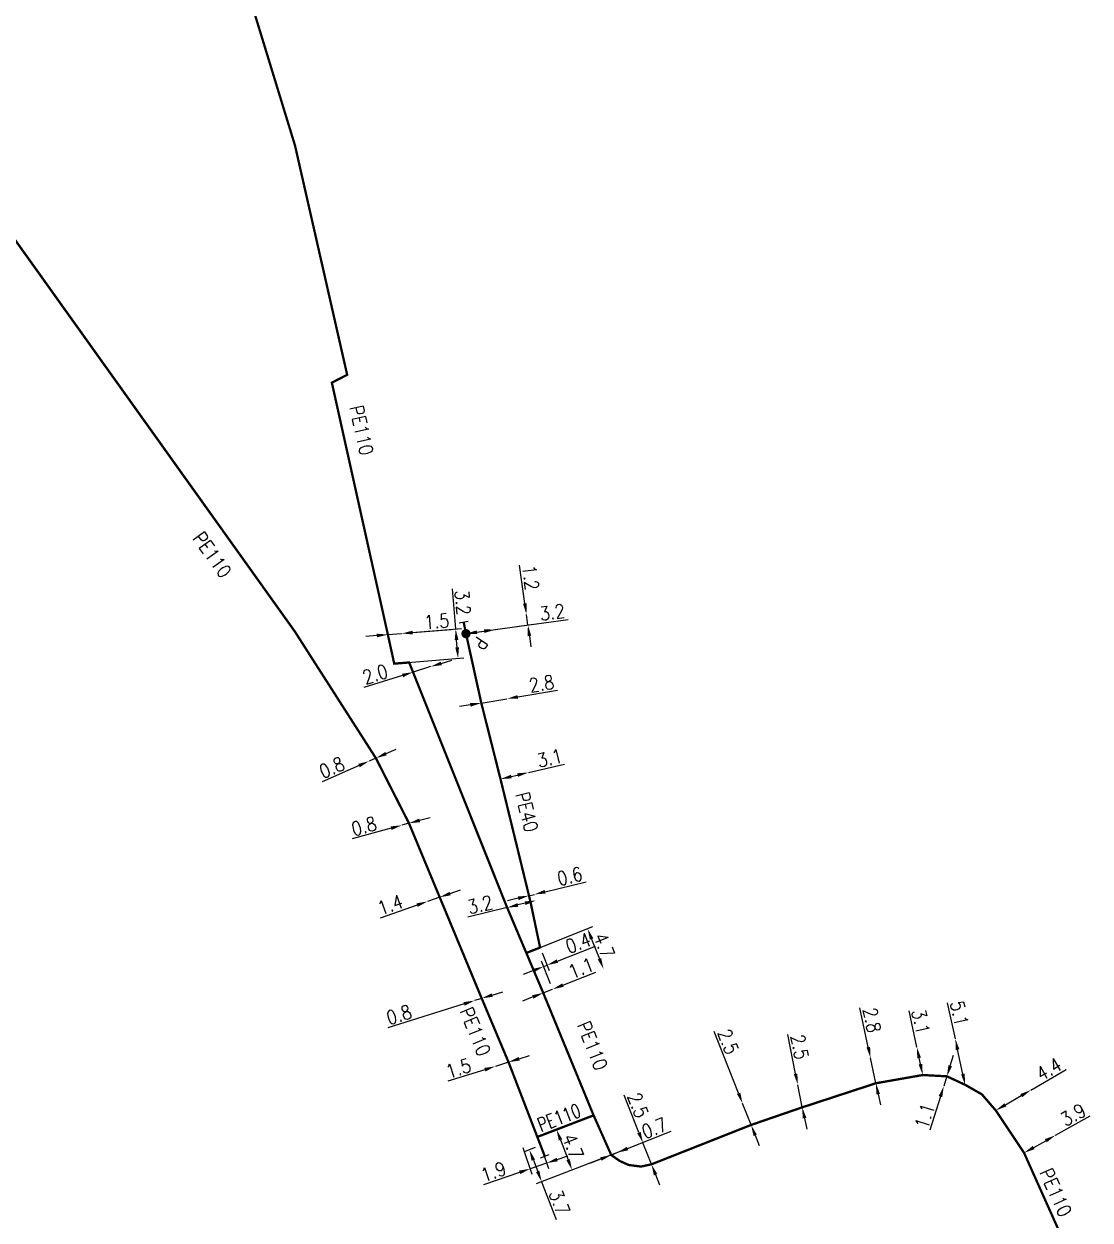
# Model space of a CAD drawing. Header units: millimetres. Extents: x 146997 to 147991, y 130998 to 131775.
# Drawn here: x 147746.6 to 147862.2, y 131253.1 to 131382.7 of the extents above; entities that cross this region are included whole.
import ezdxf
from ezdxf.enums import TextEntityAlignment as Align

# ---------------------------------------------------------------- set-up
doc = ezdxf.new("R2010")
doc.units = ezdxf.units.MM
doc.header["$PDMODE"] = 34
doc.linetypes.add('L_100_PE', pattern=[14, 10, -1.5, 1, -1.5])
doc.layers.get('0').update_dxf_attribs({"linetype": 'CONTINUOUS'})
doc.layers.get('Defpoints').update_dxf_attribs({"linetype": 'CONTINUOUS'})
for name, color, linetype in [('L_140', 3, 'CONTINUOUS'), ('L_300', 7, 'CONTINUOUS'), ('L_340', 7, 'CONTINUOUS')]:
    doc.layers.add(name, color=color, linetype=linetype)
doc.styles.add('G_ROMANS', font='ROMANS.SHX', dxfattribs={"width": 0.75})
doc.styles.get("Standard").update_dxf_attribs({"font": 'romans.shx', "width": 0.85})
doc.dimstyles.get("Standard").update_dxf_attribs({"dimtxt": 1.5, "dimasz": 1.2, "dimexe": 0.625, "dimexo": 0.625, "dimgap": 0.25, "dimtad": 1, "dimdec": 1, "dimzin": 0, "dimdsep": 46, "dimtxsty": 'Standard', "dimcen": -0.5, "dimadec": 0, "dimazin": 0, "dimtfac": 1, "dimtdec": 1, "dimtmove": 0, "dimatfit": 3, "dimfxl": 0, "dimtolj": 1, "dimtzin": 0, "dimarcsym": 0})

# ---------------------------------------------------------------- blocks, each defined once
blk = doc.blocks.new('L_340_07')
at = {"color": 0, "linetype": 'Continuous', "const_width": 0.25, "flags": 128}
blk.add_lwpolyline([(0, 0), (1.25, 0)], dxfattribs=at)
at = {"color": 0, "linetype": 'Continuous', "flags": 128}
blk.add_lwpolyline([(1.25, -0.5), (1.25, 0.5)], dxfattribs=at)
at = {"color": 0, "linetype": 'Continuous', "width": 0.75, "flags": 3}
for tag, p in [('DEF_LEG', (0.72, -3.47)), ('DEF_COUP', (0.72, -5.97)), ('DEF_TYPE', (0.72, -8.47))]:
    blk.add_attdef(tag, text='', height=1.2, dxfattribs=at).set_placement(p, align=Align.MIDDLE)
blk = doc.blocks.new('*D408')
at = {"layer": 'Defpoints', "color": 0, "linetype": 'Continuous', "transparency": 16777216}
for p in [(147858.43, 131262.28), (147858.43, 131262.28), (147855.03, 131260.37)]:
    blk.add_point(p, dxfattribs=at)
at = {"layer": 'L_140', "color": 0, "linetype": 'Continuous', "lineweight": -2, "transparency": 16777216}
for p, q in [((147858.43, 131262.28), (147862.18, 131264.39)), ((147856.07, 131260.95), (147857.38, 131261.69))]:
    blk.add_line(p, q, dxfattribs=at)
at = {"layer": 'L_140', "color": 0, "linetype": 'Continuous', "transparency": 16777216}
for points in [[(147857.28, 131261.86), (147857.48, 131261.51), (147858.43, 131262.28)], [(147855.97, 131261.13), (147856.17, 131260.78), (147855.03, 131260.37)]]:
    blk.add_solid(points, dxfattribs=at)
at = {"layer": 'L_140', "color": 0, "linetype": 'Continuous', "transparency": 16777216, "insert": (147860.34, 131264.5), "char_height": 1.5, "attachment_point": 5, "rotation": 29.3555}
blk.add_mtext('\\A1;3.9', dxfattribs=at)
blk = doc.blocks.new('*D409')
at = {"layer": 'Defpoints', "color": 0, "linetype": 'Continuous', "transparency": 16777216}
for p in [(147855.76, 131267.18), (147855.76, 131267.18), (147851.96, 131264.97)]:
    blk.add_point(p, dxfattribs=at)
at = {"layer": 'L_140', "color": 0, "linetype": 'Continuous', "lineweight": -2, "transparency": 16777216}
for p, q in [((147855.76, 131267.18), (147859.6, 131269.41)), ((147853, 131265.57), (147854.73, 131266.58))]:
    blk.add_line(p, q, dxfattribs=at)
at = {"layer": 'L_140', "color": 0, "linetype": 'Continuous', "transparency": 16777216}
for points in [[(147854.63, 131266.75), (147854.83, 131266.4), (147855.76, 131267.18)], [(147852.9, 131265.75), (147853.1, 131265.4), (147851.96, 131264.97)]]:
    blk.add_solid(points, dxfattribs=at)
at = {"layer": 'L_140', "color": 0, "linetype": 'Continuous', "transparency": 16777216, "insert": (147857.7, 131269.46), "char_height": 1.5, "attachment_point": 5, "rotation": 30.1347}
blk.add_mtext('\\A1;4.4', dxfattribs=at)
blk = doc.blocks.new('*D410')
at = {"layer": 'Defpoints', "color": 0, "linetype": 'Continuous', "transparency": 16777216}
for p in [(147847.58, 131272.73), (147847.58, 131272.73), (147848.64, 131267.75)]:
    blk.add_point(p, dxfattribs=at)
at = {"layer": 'L_140', "color": 0, "linetype": 'Continuous', "lineweight": -2, "transparency": 16777216}
for p, q in [((147847.58, 131272.73), (147846.74, 131276.65)), ((147848.39, 131268.92), (147847.83, 131271.56))]:
    blk.add_line(p, q, dxfattribs=at)
at = {"layer": 'L_140', "color": 0, "linetype": 'Continuous', "transparency": 16777216}
for points in [[(147848.02, 131271.6), (147847.63, 131271.52), (147847.58, 131272.73)], [(147848.59, 131268.96), (147848.2, 131268.88), (147848.64, 131267.75)]]:
    blk.add_solid(points, dxfattribs=at)
at = {"layer": 'L_140', "color": 0, "linetype": 'Continuous', "transparency": 16777216, "insert": (147848.01, 131275.49), "char_height": 1.5, "attachment_point": 5, "rotation": 282.0851}
blk.add_mtext('\\A1;5.1', dxfattribs=at)
blk = doc.blocks.new('*D411')
at = {"layer": 'Defpoints', "color": 0, "linetype": 'Continuous', "transparency": 16777216}
for p in [(147843.4, 131271.84), (147843.4, 131271.84), (147844.04, 131268.81)]:
    blk.add_point(p, dxfattribs=at)
at = {"layer": 'L_140', "color": 0, "linetype": 'Continuous', "lineweight": -2, "transparency": 16777216}
for p, q in [((147843.4, 131271.84), (147842.58, 131275.76)), ((147843.8, 131269.98), (147843.65, 131270.67))]:
    blk.add_line(p, q, dxfattribs=at)
at = {"layer": 'L_140', "color": 0, "linetype": 'Continuous', "transparency": 16777216}
for points in [[(147843.85, 131270.71), (147843.46, 131270.63), (147843.4, 131271.84)], [(147843.99, 131270.02), (147843.6, 131269.94), (147844.04, 131268.81)]]:
    blk.add_solid(points, dxfattribs=at)
at = {"layer": 'L_140', "color": 0, "linetype": 'Continuous', "transparency": 16777216, "insert": (147843.84, 131274.59), "char_height": 1.5, "attachment_point": 5, "rotation": 281.9022}
blk.add_mtext('\\A1;3.1', dxfattribs=at)
blk = doc.blocks.new('*D412')
at = {"layer": 'Defpoints', "color": 0, "linetype": 'Continuous', "transparency": 16777216}
for p in [(147838.39, 131270.66), (147838.39, 131270.66), (147838.97, 131267.92)]:
    blk.add_point(p, dxfattribs=at)
at = {"layer": 'L_140', "color": 0, "linetype": 'Continuous', "lineweight": -2, "transparency": 16777216}
for p, q in [((147838.14, 131271.83), (147837.24, 131276.11)), ((147838.97, 131267.92), (147838.39, 131270.66)), ((147839.21, 131266.74), (147839.46, 131265.57))]:
    blk.add_line(p, q, dxfattribs=at)
at = {"layer": 'L_140', "color": 0, "linetype": 'Continuous', "transparency": 16777216}
for points in [[(147838.34, 131271.87), (147837.95, 131271.79), (147838.39, 131270.66)], [(147839.41, 131266.78), (147839.02, 131266.7), (147838.97, 131267.92)]]:
    blk.add_solid(points, dxfattribs=at)
at = {"layer": 'L_140', "color": 0, "linetype": 'Continuous', "transparency": 16777216, "insert": (147838.55, 131274.76), "char_height": 1.5, "attachment_point": 5, "rotation": 281.9023}
blk.add_mtext('\\A1;2.8', dxfattribs=at)
blk = doc.blocks.new('*D413')
at = {"layer": 'Defpoints', "color": 0, "linetype": 'Continuous', "transparency": 16777216}
for p in [(147830.5, 131267.76), (147830.5, 131267.76), (147830.99, 131265.31)]:
    blk.add_point(p, dxfattribs=at)
at = {"layer": 'L_140', "color": 0, "linetype": 'Continuous', "lineweight": -2, "transparency": 16777216}
for p, q in [((147830.27, 131268.93), (147829.41, 131273.22)), ((147830.99, 131265.31), (147830.5, 131267.76)), ((147831.23, 131264.13), (147831.47, 131262.95))]:
    blk.add_line(p, q, dxfattribs=at)
at = {"layer": 'L_140', "color": 0, "linetype": 'Continuous', "transparency": 16777216}
for points in [[(147830.46, 131268.97), (147830.07, 131268.9), (147830.5, 131267.76)], [(147831.43, 131264.17), (147831.03, 131264.09), (147830.99, 131265.31)]]:
    blk.add_solid(points, dxfattribs=at)
at = {"layer": 'L_140', "color": 0, "linetype": 'Continuous', "transparency": 16777216, "insert": (147830.7, 131271.86), "char_height": 1.5, "attachment_point": 5, "rotation": 281.3286}
blk.add_mtext('\\A1;2.5', dxfattribs=at)
blk = doc.blocks.new('*D414')
at = {"layer": 'Defpoints', "color": 0, "linetype": 'Continuous', "transparency": 16777216}
for p in [(147824.52, 131265.72), (147824.52, 131265.72), (147825.44, 131263.4)]:
    blk.add_point(p, dxfattribs=at)
at = {"layer": 'L_140', "color": 0, "linetype": 'Continuous', "lineweight": -2, "transparency": 16777216}
for p, q in [((147824.08, 131266.84), (147821.44, 131273.53)), ((147825.11, 131265.95), (147825.11, 131265.95)), ((147825.44, 131263.4), (147824.52, 131265.72)), ((147826.02, 131263.63), (147826.02, 131263.63)), ((147825.88, 131262.28), (147826.32, 131261.16))]:
    blk.add_line(p, q, dxfattribs=at)
at = {"layer": 'L_140', "color": 0, "linetype": 'Continuous', "transparency": 16777216}
for points in [[(147824.27, 131266.91), (147823.9, 131266.77), (147824.52, 131265.72)], [(147826.07, 131262.35), (147825.7, 131262.21), (147825.44, 131263.4)]]:
    blk.add_solid(points, dxfattribs=at)
at = {"layer": 'L_140', "color": 0, "linetype": 'Continuous', "transparency": 16777216, "insert": (147822.96, 131272.42), "char_height": 1.5, "attachment_point": 5, "rotation": 291.5501}
blk.add_mtext('\\A1;2.5', dxfattribs=at)
blk = doc.blocks.new('*D415')
at = {"layer": 'Defpoints', "color": 0, "linetype": 'Continuous', "transparency": 16777216}
for p in [(147813.72, 131261.46), (147813.72, 131261.46), (147814.64, 131259.13)]:
    blk.add_point(p, dxfattribs=at)
at = {"layer": 'L_140', "color": 0, "linetype": 'Continuous', "lineweight": -2, "transparency": 16777216}
for p, q in [((147813.28, 131262.57), (147811.68, 131266.64)), ((147814.64, 131259.13), (147813.72, 131261.46)), ((147814.31, 131261.69), (147814.31, 131261.69)), ((147815.22, 131259.36), (147815.22, 131259.36)), ((147815.08, 131258.02), (147815.52, 131256.9))]:
    blk.add_line(p, q, dxfattribs=at)
at = {"layer": 'L_140', "color": 0, "linetype": 'Continuous', "transparency": 16777216}
for points in [[(147813.47, 131262.65), (147813.1, 131262.5), (147813.72, 131261.46)], [(147815.27, 131258.09), (147814.9, 131257.94), (147814.64, 131259.13)]]:
    blk.add_solid(points, dxfattribs=at)
at = {"layer": 'L_140', "color": 0, "linetype": 'Continuous', "transparency": 16777216, "insert": (147813.19, 131265.53), "char_height": 1.5, "attachment_point": 5, "rotation": 291.5505}
blk.add_mtext('\\A1;2.5', dxfattribs=at)
blk = doc.blocks.new('*D416')
at = {"layer": 'Defpoints', "color": 0, "linetype": 'Continuous', "transparency": 16777216}
for p in [(147802.91, 131277.71), (147803.93, 131278.11), (147803.93, 131278.11)]:
    blk.add_point(p, dxfattribs=at)
at = {"layer": 'L_140', "color": 0, "linetype": 'Continuous', "lineweight": -2, "transparency": 16777216}
for p, q in [((147805.04, 131278.56), (147808.6, 131279.96)), ((147802.91, 131277.71), (147803.93, 131278.11)), ((147801.79, 131277.27), (147800.67, 131276.83))]:
    blk.add_line(p, q, dxfattribs=at)
at = {"layer": 'L_140', "color": 0, "linetype": 'Continuous', "transparency": 16777216}
for points in [[(147801.72, 131277.46), (147801.86, 131277.08), (147802.91, 131277.71)], [(147804.97, 131278.74), (147805.12, 131278.37), (147803.93, 131278.11)]]:
    blk.add_solid(points, dxfattribs=at)
at = {"layer": 'L_140', "color": 0, "linetype": 'Continuous', "transparency": 16777216, "insert": (147807.01, 131280.41), "char_height": 1.5, "attachment_point": 5, "rotation": 21.5621}
blk.add_mtext('\\A1;1.1', dxfattribs=at)
blk = doc.blocks.new('*D418')
at = {"layer": 'Defpoints', "color": 0, "linetype": 'Continuous', "transparency": 16777216}
for p in [(147786.07, 131316.55), (147787.56, 131316.67), (147787.56, 131316.67)]:
    blk.add_point(p, dxfattribs=at)
at = {"layer": 'L_140', "color": 0, "linetype": 'Continuous', "lineweight": -2, "transparency": 16777216}
for p, q in [((147786.07, 131316.55), (147787.56, 131316.67)), ((147788.76, 131316.77), (147792.93, 131317.12)), ((147784.87, 131316.45), (147783.68, 131316.35)), ((147786.12, 131315.93), (147786.12, 131315.93)), ((147787.61, 131316.05), (147787.61, 131316.05))]:
    blk.add_line(p, q, dxfattribs=at)
at = {"layer": 'L_140', "color": 0, "linetype": 'Continuous', "transparency": 16777216}
for points in [[(147784.85, 131316.65), (147784.89, 131316.25), (147786.07, 131316.55)], [(147788.74, 131316.97), (147788.77, 131316.57), (147787.56, 131316.67)]]:
    blk.add_solid(points, dxfattribs=at)
at = {"layer": 'L_140', "color": 0, "linetype": 'Continuous', "transparency": 16777216, "insert": (147791.36, 131317.99), "char_height": 1.5, "attachment_point": 5, "rotation": 4.7543}
blk.add_mtext('\\A1;1.5', dxfattribs=at)
blk = doc.blocks.new('*D419')
at = {"layer": 'Defpoints', "color": 0, "linetype": 'Continuous', "transparency": 16777216}
for p in [(147790.71, 131313.08), (147790.71, 131313.08), (147788.8, 131312.48)]:
    blk.add_point(p, dxfattribs=at)
at = {"layer": 'L_140', "color": 0, "linetype": 'Continuous', "lineweight": -2, "transparency": 16777216}
for p, q in [((147790.71, 131313.08), (147788.8, 131312.48)), ((147791.86, 131313.43), (147793, 131313.79)), ((147787.66, 131312.12), (147783.48, 131310.82))]:
    blk.add_line(p, q, dxfattribs=at)
at = {"layer": 'L_140', "color": 0, "linetype": 'Continuous', "transparency": 16777216}
for points in [[(147791.8, 131313.62), (147791.92, 131313.24), (147790.71, 131313.08)], [(147787.6, 131312.31), (147787.72, 131311.93), (147788.8, 131312.48)]]:
    blk.add_solid(points, dxfattribs=at)
at = {"layer": 'L_140', "color": 0, "linetype": 'Continuous', "transparency": 16777216, "insert": (147784.7, 131312.25), "char_height": 1.5, "attachment_point": 5, "rotation": 17.3048}
blk.add_mtext('\\A1;2.0', dxfattribs=at)
blk = doc.blocks.new('*D420')
at = {"layer": 'Defpoints', "color": 0, "linetype": 'Continuous', "transparency": 16777216}
for p in [(147787.57, 131316.67), (147793.42, 131317.16), (147786.76, 131313.4)]:
    blk.add_point(p, dxfattribs=at)
at = {"layer": 'L_140', "color": 0, "linetype": 'Continuous', "lineweight": -2, "transparency": 16777216}
for p, q in [((147793.42, 131317.16), (147793.06, 131321.52)), ((147788.19, 131316.73), (147794.04, 131317.21)), ((147793.58, 131315.17), (147793.52, 131315.96)), ((147787.38, 131313.45), (147794.3, 131314.02))]:
    blk.add_line(p, q, dxfattribs=at)
at = {"layer": 'L_140', "color": 0, "linetype": 'Continuous', "transparency": 16777216}
for points in [[(147793.72, 131315.98), (147793.32, 131315.95), (147793.42, 131317.16)], [(147793.78, 131315.18), (147793.38, 131315.15), (147793.68, 131313.97)]]:
    blk.add_solid(points, dxfattribs=at)
at = {"layer": 'L_140', "color": 0, "linetype": 'Continuous', "transparency": 16777216, "insert": (147794.18, 131320.02), "char_height": 1.5, "attachment_point": 5, "rotation": 274.7354}
blk.add_mtext('\\A1;3.2', dxfattribs=at)
blk = doc.blocks.new('*D445')
at = {"layer": 'Defpoints', "color": 0, "linetype": 'Continuous', "transparency": 16777216}
for p in [(147799.15, 131270.21), (147797.72, 131269.75), (147797.72, 131269.75)]:
    blk.add_point(p, dxfattribs=at)
at = {"layer": 'L_140', "color": 0, "linetype": 'Continuous', "lineweight": -2, "transparency": 16777216}
for p, q in [((147799.15, 131270.21), (147797.72, 131269.75)), ((147800.3, 131270.57), (147801.44, 131270.93)), ((147796.58, 131269.39), (147792.58, 131268.13))]:
    blk.add_line(p, q, dxfattribs=at)
at = {"layer": 'L_140', "color": 0, "linetype": 'Continuous', "transparency": 16777216}
for points in [[(147800.24, 131270.76), (147800.36, 131270.38), (147799.15, 131270.21)], [(147796.52, 131269.58), (147796.64, 131269.2), (147797.72, 131269.75)]]:
    blk.add_solid(points, dxfattribs=at)
at = {"layer": 'L_140', "color": 0, "linetype": 'Continuous', "transparency": 16777216, "insert": (147793.71, 131269.53), "char_height": 1.5, "attachment_point": 5, "rotation": 17.5325}
blk.add_mtext('\\A1;1.5', dxfattribs=at)
blk = doc.blocks.new('*D446')
at = {"layer": 'Defpoints', "color": 0, "linetype": 'Continuous', "transparency": 16777216}
for p in [(147795.47, 131276.88), (147795.47, 131276.88), (147796.24, 131277.12)]:
    blk.add_point(p, dxfattribs=at)
at = {"layer": 'L_140', "color": 0, "linetype": 'Continuous', "lineweight": -2, "transparency": 16777216}
for p, q in [((147797.38, 131277.48), (147798.52, 131277.84)), ((147794.33, 131276.52), (147786.07, 131273.91)), ((147796.24, 131277.12), (147795.47, 131276.88))]:
    blk.add_line(p, q, dxfattribs=at)
at = {"layer": 'L_140', "color": 0, "linetype": 'Continuous', "transparency": 16777216}
for points in [[(147797.32, 131277.67), (147797.44, 131277.29), (147796.24, 131277.12)], [(147794.27, 131276.71), (147794.39, 131276.32), (147795.47, 131276.88)]]:
    blk.add_solid(points, dxfattribs=at)
at = {"layer": 'L_140', "color": 0, "linetype": 'Continuous', "transparency": 16777216, "insert": (147787.28, 131275.34), "char_height": 1.5, "attachment_point": 5, "rotation": 17.5325}
blk.add_mtext('\\A1;0.8', dxfattribs=at)
blk = doc.blocks.new('*D447')
at = {"layer": 'Defpoints', "color": 0, "linetype": 'Continuous', "transparency": 16777216}
for p in [(147791.69, 131288.08), (147790.36, 131287.62), (147790.36, 131287.62)]:
    blk.add_point(p, dxfattribs=at)
at = {"layer": 'L_140', "color": 0, "linetype": 'Continuous', "lineweight": -2, "transparency": 16777216}
for p, q in [((147791.69, 131288.08), (147790.36, 131287.62)), ((147792.82, 131288.48), (147793.95, 131288.87)), ((147789.23, 131287.23), (147785.22, 131285.83))]:
    blk.add_line(p, q, dxfattribs=at)
at = {"layer": 'L_140', "color": 0, "linetype": 'Continuous', "transparency": 16777216}
for points in [[(147792.75, 131288.67), (147792.89, 131288.29), (147791.69, 131288.08)], [(147789.17, 131287.42), (147789.3, 131287.04), (147790.36, 131287.62)]]:
    blk.add_solid(points, dxfattribs=at)
at = {"layer": 'L_140', "color": 0, "linetype": 'Continuous', "transparency": 16777216, "insert": (147786.33, 131287.28), "char_height": 1.5, "attachment_point": 5, "rotation": 19.1834}
blk.add_mtext('\\A1;1.4', dxfattribs=at)
blk = doc.blocks.new('*D448')
at = {"layer": 'Defpoints', "color": 0, "linetype": 'Continuous', "transparency": 16777216}
for p in [(147787.58, 131295.88), (147787.58, 131295.88), (147788.36, 131296.1)]:
    blk.add_point(p, dxfattribs=at)
at = {"layer": 'L_140', "color": 0, "linetype": 'Continuous', "lineweight": -2, "transparency": 16777216}
for p, q in [((147788.36, 131296.1), (147787.58, 131295.88)), ((147789.51, 131296.42), (147790.67, 131296.74)), ((147786.43, 131295.56), (147782.21, 131294.4))]:
    blk.add_line(p, q, dxfattribs=at)
at = {"layer": 'L_140', "color": 0, "linetype": 'Continuous', "transparency": 16777216}
for points in [[(147786.37, 131295.76), (147786.48, 131295.37), (147787.58, 131295.88)], [(147789.46, 131296.61), (147789.57, 131296.22), (147788.36, 131296.1)]]:
    blk.add_solid(points, dxfattribs=at)
at = {"layer": 'L_140', "color": 0, "linetype": 'Continuous', "transparency": 16777216, "insert": (147783.48, 131295.78), "char_height": 1.5, "attachment_point": 5, "rotation": 15.4646}
blk.add_mtext('\\A1;0.8', dxfattribs=at)
blk = doc.blocks.new('*D449')
at = {"layer": 'Defpoints', "color": 0, "linetype": 'Continuous', "transparency": 16777216}
for p in [(147784.04, 131302.84), (147784.04, 131302.84), (147784.77, 131303.16)]:
    blk.add_point(p, dxfattribs=at)
at = {"layer": 'L_140', "color": 0, "linetype": 'Continuous', "lineweight": -2, "transparency": 16777216}
for p, q in [((147785.87, 131303.65), (147786.97, 131304.14)), ((147782.95, 131302.35), (147778.95, 131300.58)), ((147784.77, 131303.16), (147784.04, 131302.84))]:
    blk.add_line(p, q, dxfattribs=at)
at = {"layer": 'L_140', "color": 0, "linetype": 'Continuous', "transparency": 16777216}
for points in [[(147785.79, 131303.83), (147785.95, 131303.47), (147784.77, 131303.16)], [(147782.86, 131302.54), (147783.03, 131302.17), (147784.04, 131302.84)]]:
    blk.add_solid(points, dxfattribs=at)
at = {"layer": 'L_140', "color": 0, "linetype": 'Continuous', "transparency": 16777216, "insert": (147779.99, 131302.14), "char_height": 1.5, "attachment_point": 5, "rotation": 23.9034}
blk.add_mtext('\\A1;0.8', dxfattribs=at)
blk = doc.blocks.new('*D460')
at = {"layer": 'Defpoints', "color": 0, "linetype": 'Continuous', "transparency": 16777216}
for p in [(147801.08, 131282.04), (147809.45, 131280.3), (147809.45, 131280.3)]:
    blk.add_point(p, dxfattribs=at)
at = {"layer": 'L_140', "color": 0, "linetype": 'Continuous', "lineweight": -2, "transparency": 16777216}
for p, q in [((147801.66, 131282.27), (147808.3, 131284.9)), ((147808.16, 131283.55), (147809.01, 131281.41))]:
    blk.add_line(p, q, dxfattribs=at)
at = {"layer": 'L_140', "color": 0, "linetype": 'Continuous', "transparency": 16777216}
for points in [[(147808.35, 131283.62), (147807.97, 131283.48), (147807.72, 131284.67)], [(147809.19, 131281.48), (147808.82, 131281.34), (147809.45, 131280.3)]]:
    blk.add_solid(points, dxfattribs=at)
at = {"layer": 'L_140', "color": 0, "linetype": 'Continuous', "transparency": 16777216, "insert": (147809.51, 131282.85), "char_height": 1.5, "attachment_point": 5, "rotation": 291.5621}
blk.add_mtext('\\A1;4.7', dxfattribs=at)
blk = doc.blocks.new('*D461')
at = {"layer": 'Defpoints', "color": 0, "linetype": 'Continuous', "transparency": 16777216}
for p in [(147801.95, 131288.39), (147801.95, 131288.39), (147801.53, 131287.58)]:
    blk.add_point(p, dxfattribs=at)
at = {"layer": 'L_140', "color": 0, "linetype": 'Continuous', "lineweight": -2, "transparency": 16777216}
for p, q in [((147803.11, 131288.68), (147807.56, 131289.76)), ((147800.2, 131287.97), (147799.03, 131287.68)), ((147801.38, 131288.19), (147801.22, 131288.86)), ((147801.36, 131288.25), (147801.95, 131288.39))]:
    blk.add_line(p, q, dxfattribs=at)
at = {"layer": 'L_140', "color": 0, "linetype": 'Continuous', "transparency": 16777216}
for points in [[(147800.15, 131288.16), (147800.24, 131287.77), (147801.36, 131288.25)], [(147803.06, 131288.87), (147803.16, 131288.48), (147801.95, 131288.39)]]:
    blk.add_solid(points, dxfattribs=at)
at = {"layer": 'L_140', "color": 0, "linetype": 'Continuous', "transparency": 16777216, "insert": (147805.78, 131290.35), "char_height": 1.5, "attachment_point": 5, "rotation": 13.6806}
blk.add_mtext('\\A1;0.6', dxfattribs=at)
blk = doc.blocks.new('*D462')
at = {"layer": 'Defpoints', "color": 0, "linetype": 'Continuous', "transparency": 16777216}
for p in [(147799, 131286.96), (147802.11, 131287.72), (147802.11, 131287.72)]:
    blk.add_point(p, dxfattribs=at)
at = {"layer": 'L_140', "color": 0, "linetype": 'Continuous', "lineweight": -2, "transparency": 16777216}
for p, q in [((147799, 131286.96), (147794.75, 131285.93)), ((147800.94, 131287.44), (147800.17, 131287.25))]:
    blk.add_line(p, q, dxfattribs=at)
at = {"layer": 'L_140', "color": 0, "linetype": 'Continuous', "transparency": 16777216}
for points in [[(147800.12, 131287.44), (147800.21, 131287.05), (147799, 131286.96)], [(147800.9, 131287.63), (147800.99, 131287.24), (147802.11, 131287.72)]]:
    blk.add_solid(points, dxfattribs=at)
at = {"layer": 'L_140', "color": 0, "linetype": 'Continuous', "transparency": 16777216, "insert": (147796.06, 131287.28), "char_height": 1.5, "attachment_point": 5, "rotation": 13.6806}
blk.add_mtext('\\A1;3.2', dxfattribs=at)
blk = doc.blocks.new('*D463')
at = {"layer": 'Defpoints', "color": 0, "linetype": 'Continuous', "transparency": 16777216}
for p in [(147801.3, 131301.6), (147801.3, 131301.6), (147798.28, 131300.89)]:
    blk.add_point(p, dxfattribs=at)
at = {"layer": 'L_140', "color": 0, "linetype": 'Continuous', "lineweight": -2, "transparency": 16777216}
for p, q in [((147801.3, 131301.6), (147805.2, 131302.51)), ((147799.45, 131301.16), (147800.13, 131301.32))]:
    blk.add_line(p, q, dxfattribs=at)
at = {"layer": 'L_140', "color": 0, "linetype": 'Continuous', "transparency": 16777216}
for points in [[(147799.41, 131301.36), (147799.5, 131300.97), (147798.28, 131300.89)], [(147800.09, 131301.52), (147800.18, 131301.13), (147801.3, 131301.6)]]:
    blk.add_solid(points, dxfattribs=at)
at = {"layer": 'L_140', "color": 0, "linetype": 'Continuous', "transparency": 16777216, "insert": (147803.61, 131303.16), "char_height": 1.5, "attachment_point": 5, "rotation": 13.1662}
blk.add_mtext('\\A1;3.1', dxfattribs=at)
blk = doc.blocks.new('*D464')
at = {"layer": 'Defpoints', "color": 0, "linetype": 'Continuous', "transparency": 16777216}
for p in [(147796.2, 131309.13), (147798.96, 131309.59), (147798.96, 131309.59)]:
    blk.add_point(p, dxfattribs=at)
at = {"layer": 'L_140', "color": 0, "linetype": 'Continuous', "lineweight": -2, "transparency": 16777216}
for p, q in [((147800.14, 131309.79), (147804.46, 131310.51)), ((147795.02, 131308.93), (147793.83, 131308.74)), ((147796.2, 131309.13), (147798.96, 131309.59))]:
    blk.add_line(p, q, dxfattribs=at)
at = {"layer": 'L_140', "color": 0, "linetype": 'Continuous', "transparency": 16777216}
for points in [[(147800.11, 131309.99), (147800.18, 131309.59), (147798.96, 131309.59)], [(147794.98, 131309.13), (147795.05, 131308.74), (147796.2, 131309.13)]]:
    blk.add_solid(points, dxfattribs=at)
at = {"layer": 'L_140', "color": 0, "linetype": 'Continuous', "transparency": 16777216, "insert": (147802.73, 131311.23), "char_height": 1.5, "attachment_point": 5, "rotation": 9.4604}
blk.add_mtext('\\A1;2.8', dxfattribs=at)
blk = doc.blocks.new('*D465')
at = {"layer": 'Defpoints', "color": 0, "linetype": 'Continuous', "transparency": 16777216}
for p in [(147801.09, 131318.73), (147801.09, 131318.73), (147794.54, 131316.65)]:
    blk.add_point(p, dxfattribs=at)
at = {"layer": 'L_300', "color": 0, "linetype": 'Continuous', "lineweight": -2, "transparency": 16777216}
for p, q in [((147800.92, 131319.92), (147800.34, 131324.06)), ((147801.25, 131317.59), (147801.09, 131318.73)), ((147795.16, 131316.73), (147801.87, 131317.67)), ((147801.41, 131316.4), (147801.58, 131315.21))]:
    blk.add_line(p, q, dxfattribs=at)
at = {"layer": 'L_300', "color": 0, "linetype": 'Continuous', "transparency": 16777216}
for points in [[(147801.12, 131319.94), (147800.72, 131319.89), (147801.09, 131318.73)], [(147801.61, 131316.43), (147801.22, 131316.37), (147801.25, 131317.59)]]:
    blk.add_solid(points, dxfattribs=at)
at = {"layer": 'L_300', "color": 0, "linetype": 'Continuous', "transparency": 16777216, "insert": (147801.54, 131322.72), "char_height": 1.5, "attachment_point": 5, "rotation": 277.9978}
blk.add_mtext('\\A1;1.2', dxfattribs=at)
blk = doc.blocks.new('*D466')
at = {"layer": 'Defpoints', "color": 0, "linetype": 'Continuous', "transparency": 16777216}
for p in [(147794.54, 131316.65), (147797.71, 131317.09), (147797.71, 131317.09)]:
    blk.add_point(p, dxfattribs=at)
at = {"layer": 'L_300', "color": 0, "linetype": 'Continuous', "lineweight": -2, "transparency": 16777216}
for p, q in [((147797.71, 131317.09), (147805.6, 131318.2)), ((147795.73, 131316.81), (147796.52, 131316.92))]:
    blk.add_line(p, q, dxfattribs=at)
at = {"layer": 'L_300', "color": 0, "linetype": 'Continuous', "transparency": 16777216}
for points in [[(147795.7, 131317.01), (147795.76, 131316.61), (147794.54, 131316.65)], [(147796.49, 131317.12), (147796.55, 131316.73), (147797.71, 131317.09)]]:
    blk.add_solid(points, dxfattribs=at)
at = {"layer": 'L_300', "color": 0, "linetype": 'Continuous', "transparency": 16777216, "insert": (147803.89, 131318.97), "char_height": 1.5, "attachment_point": 5, "rotation": 7.9978}
blk.add_mtext('\\A1;3.2', dxfattribs=at)
blk = doc.blocks.new('*D163')
at = {"layer": 'Defpoints', "color": 0, "linetype": 'Continuous', "transparency": 16777216}
for p in [(147810.28, 131260.14), (147810.93, 131260.4), (147810.93, 131260.4)]:
    blk.add_point(p, dxfattribs=at)
at = {"layer": 'L_140', "color": 0, "linetype": 'Continuous', "lineweight": -2, "transparency": 16777216}
for p, q in [((147812.04, 131260.84), (147816.78, 131262.71)), ((147809.16, 131259.7), (147808.05, 131259.26)), ((147810.28, 131260.14), (147810.93, 131260.4))]:
    blk.add_line(p, q, dxfattribs=at)
at = {"layer": 'L_140', "color": 0, "linetype": 'Continuous', "transparency": 16777216}
for points in [[(147811.97, 131261.03), (147812.12, 131260.65), (147810.93, 131260.4)], [(147809.09, 131259.89), (147809.24, 131259.52), (147810.28, 131260.14)]]:
    blk.add_solid(points, dxfattribs=at)
at = {"layer": 'L_140', "color": 0, "linetype": 'Continuous', "transparency": 16777216, "insert": (147814.94, 131263.06), "char_height": 1.5, "attachment_point": 5, "rotation": 21.5618}
blk.add_mtext('\\A1;0.7', dxfattribs=at)
blk = doc.blocks.new('*D169')
at = {"layer": 'Defpoints', "color": 0, "linetype": 'Continuous', "transparency": 16777216}
for p in [(147802.27, 131262.1), (147813.72, 131261.46), (147806.04, 131258.51)]:
    blk.add_point(p, dxfattribs=at)
at = {"layer": 'L_140', "color": 0, "linetype": 'Continuous', "lineweight": -2, "transparency": 16777216}
for p, q in [((147802.86, 131262.32), (147804.94, 131263.12)), ((147804.78, 131261.78), (147805.61, 131259.63)), ((147813.14, 131261.23), (147805.45, 131258.28))]:
    blk.add_line(p, q, dxfattribs=at)
at = {"layer": 'L_140', "color": 0, "linetype": 'Continuous', "transparency": 16777216}
for points in [[(147804.97, 131261.85), (147804.6, 131261.71), (147804.35, 131262.9)], [(147805.79, 131259.7), (147805.42, 131259.56), (147806.04, 131258.51)]]:
    blk.add_solid(points, dxfattribs=at)
at = {"layer": 'L_140', "color": 0, "linetype": 'Continuous', "transparency": 16777216, "insert": (147806.13, 131261.06), "char_height": 1.5, "attachment_point": 5, "rotation": 290.9798}
blk.add_mtext('\\A1;4.7', dxfattribs=at)
blk = doc.blocks.new('*D170')
at = {"layer": 'Defpoints', "color": 0, "linetype": 'Continuous', "transparency": 16777216}
for p in [(147800.5, 131261.54), (147802.63, 131261.17), (147801.49, 131258.65)]:
    blk.add_point(p, dxfattribs=at)
at = {"layer": 'L_340', "color": 0, "linetype": 'Continuous', "lineweight": -2, "transparency": 16777216}
for p, q in [((147800.7, 131260.95), (147801.69, 131258.06)), ((147802.84, 131260.58), (147803.49, 131258.67)), ((147804.42, 131259.65), (147805.56, 131260.04)), ((147800.35, 131258.26), (147796.45, 131256.92)), ((147803.28, 131259.26), (147801.49, 131258.65))]:
    blk.add_line(p, q, dxfattribs=at)
at = {"layer": 'L_340', "color": 0, "linetype": 'Continuous', "transparency": 16777216}
for points in [[(147804.36, 131259.84), (147804.49, 131259.46), (147803.28, 131259.26)], [(147800.29, 131258.45), (147800.42, 131258.07), (147801.49, 131258.65)]]:
    blk.add_solid(points, dxfattribs=at)
at = {"layer": 'L_340', "color": 0, "linetype": 'Continuous', "transparency": 16777216, "insert": (147797.51, 131258.34), "char_height": 1.5, "attachment_point": 5, "rotation": 18.877}
blk.add_mtext('\\A1;1.9', dxfattribs=at)
blk = doc.blocks.new('*D171')
at = {"layer": 'Defpoints', "color": 0, "linetype": 'Continuous', "transparency": 16777216}
for p in [(147802.63, 131261.17), (147813.72, 131261.46), (147802.74, 131257.24)]:
    blk.add_point(p, dxfattribs=at)
at = {"layer": 'L_340', "color": 0, "linetype": 'Continuous', "lineweight": -2, "transparency": 16777216}
for p, q in [((147802.05, 131260.94), (147800.83, 131260.47)), ((147813.14, 131261.23), (147802.15, 131257.02)), ((147801.84, 131259.58), (147802.31, 131258.36)), ((147802.74, 131257.24), (147804.3, 131253.16))]:
    blk.add_line(p, q, dxfattribs=at)
at = {"layer": 'L_340', "color": 0, "linetype": 'Continuous', "transparency": 16777216}
for points in [[(147802.03, 131259.65), (147801.65, 131259.51), (147801.41, 131260.7)], [(147802.49, 131258.44), (147802.12, 131258.29), (147802.74, 131257.24)]]:
    blk.add_solid(points, dxfattribs=at)
at = {"layer": 'L_340', "color": 0, "linetype": 'Continuous', "transparency": 16777216, "insert": (147804.67, 131255), "char_height": 1.5, "attachment_point": 5, "rotation": 290.9798}
blk.add_mtext('\\A1;3.7', dxfattribs=at)
blk = doc.blocks.new('*D172')
at = {"layer": 'Defpoints', "color": 0, "linetype": 'Continuous', "transparency": 16777216}
for p in [(147846.66, 131268.67), (147846.33, 131267.62), (147846.33, 131267.62)]:
    blk.add_point(p, dxfattribs=at)
at = {"layer": 'L_140', "color": 0, "linetype": 'Continuous', "lineweight": -2, "transparency": 16777216}
for p, q in [((147847.03, 131269.81), (147847.39, 131270.96)), ((147846.66, 131268.67), (147846.33, 131267.62)), ((147845.97, 131266.48), (147844.82, 131262.83))]:
    blk.add_line(p, q, dxfattribs=at)
at = {"layer": 'L_140', "color": 0, "linetype": 'Continuous', "transparency": 16777216}
for points in [[(147846.83, 131269.87), (147847.22, 131269.75), (147846.66, 131268.67)], [(147845.78, 131266.54), (147846.16, 131266.42), (147846.33, 131267.62)]]:
    blk.add_solid(points, dxfattribs=at)
at = {"layer": 'L_140', "color": 0, "linetype": 'Continuous', "transparency": 16777216, "insert": (147844.26, 131264.38), "char_height": 1.5, "attachment_point": 5, "rotation": 72.4443}
blk.add_mtext('\\A1;1.1', dxfattribs=at)
blk = doc.blocks.new('*D173')
at = {"layer": 'Defpoints', "color": 0, "linetype": 'Continuous', "transparency": 16777216}
for p in [(147802.57, 131282.63), (147802.96, 131280.57), (147803.93, 131278.11)]:
    blk.add_point(p, dxfattribs=at)
at = {"layer": 'L_140', "color": 0, "linetype": 'Continuous', "lineweight": -2, "transparency": 16777216}
for p, q in [((147804.44, 131281.16), (147808.57, 131282.79)), ((147802.8, 131282.05), (147803.56, 131280.14)), ((147803.7, 131278.7), (147802.73, 131281.16)), ((147802.96, 131280.57), (147803.33, 131280.72)), ((147801.84, 131280.13), (147800.72, 131279.69))]:
    blk.add_line(p, q, dxfattribs=at)
at = {"layer": 'L_140', "color": 0, "linetype": 'Continuous', "transparency": 16777216}
for points in [[(147801.77, 131280.32), (147801.91, 131279.95), (147802.96, 131280.57)], [(147804.37, 131281.35), (147804.52, 131280.98), (147803.33, 131280.72)]]:
    blk.add_solid(points, dxfattribs=at)
at = {"layer": 'L_140', "color": 0, "linetype": 'Continuous', "transparency": 16777216, "insert": (147806.7, 131283.13), "char_height": 1.5, "attachment_point": 5, "rotation": 21.5621}
blk.add_mtext('\\A1;0.4', dxfattribs=at)
blk = doc.blocks.new('L_300_12')
at = {"color": 0, "linetype": 'Continuous', "const_width": 0.497, "flags": 128}
blk.add_lwpolyline([(-0.25, 0, 1), (0.25, 0, 1)], format="xyb", close=True, dxfattribs=at)
at = {"color": 0, "linetype": 'Continuous', "style": 'G_ROMANS', "width": 0.75}
blk.add_text('P', height=1.5, dxfattribs=at).set_placement((0, 1.85), align=Align.MIDDLE)
at = {"color": 0, "linetype": 'Continuous', "width": 0.75, "flags": 3}
for tag, p in [('DEF_LEG', (0, -5)), ('DEF_COUP', (0, -7.5)), ('DEF_TYPE', (0, -10))]:
    blk.add_attdef(tag, text='', height=1.2, dxfattribs=at).set_placement(p, align=Align.MIDDLE)

msp = doc.modelspace()

# ---------------------------------------------------------------- linework, layer by layer
at = {"layer": 'L_140', "linetype": 'L_100_PE', "const_width": 0.25}
for points in [[(147769.44, 131391.01), (147776.01, 131369.55), (147781.66, 131344.71), (147780, 131343.86), (147786.07, 131316.55), (147786.76, 131313.4), (147788.38, 131313.53), (147788.8, 131312.48), (147799, 131286.96), (147801.08, 131282.04), (147802.91, 131277.71), (147808.37, 131264.44), (147810.28, 131260.14), (147811.21, 131259.49), (147812.17, 131259.06), (147813.51, 131258.89), (147814.64, 131259.13), (147825.44, 131263.4), (147830.99, 131265.31), (147838.97, 131267.92), (147844.04, 131268.81), (147846.66, 131268.67), (147848.64, 131267.75), (147850.46, 131266.71), (147851.96, 131264.97), (147855.03, 131260.37), (147860.36, 131248.46)], [(147743.77, 131361.99), (147775.97, 131316.91), (147784.77, 131303.16), (147788.36, 131296.1), (147791.69, 131288.08), (147796.24, 131277.12), (147799.15, 131270.21), (147802.27, 131262.1), (147802.27, 131262.1), (147802.27, 131262.1), (147802.63, 131261.17)], [(147794.54, 131316.65), (147796.2, 131309.13), (147798.28, 131300.89), (147801.53, 131287.58), (147802.57, 131282.63), (147801.08, 131282.04)]]:
    msp.add_lwpolyline(points, dxfattribs=at)
at = {"layer": 'L_140', "linetype": 'L_100_PE', "const_width": 0.25, "flags": 128}
msp.add_lwpolyline([(147808.37, 131264.44), (147802.27, 131262.1)], dxfattribs=at)

# ---------------------------------------------------------------- block references
at = {"layer": 'L_300', "rotation": 235.4739436994815}
msp.add_blockref('L_300_12', (147794.54, 131316.65), dxfattribs=at)
at = {"layer": 'L_340'}
for p, rotation in [((147794.54, 131316.65), 101.2454458116052), ((147802.63, 131261.17), 290.9464725059661)]:
    msp.add_blockref('L_340_07', p, dxfattribs=dict(at, rotation=rotation))

# ---------------------------------------------------------------- texts
at = {"layer": 'L_140', "linetype": 'Continuous'}
for s, rotation, width, p in [('PE110', 282.5274, 0.85, (147781.89, 131341.21)), ('PE110', 305.5288, 0.85, (147764.84, 131326.98)), ('PE40', 284.1918, 0.85, (147799.87, 131299.26)), ('PE110', 292.0101, 0.85, (147793.82, 131275.77)), ('PE110', 291.5618, 0.85, (147806.54, 131274.25)), ('PE110', 20.9798, 0.75, (147802.64, 131262.63)), ('PE110', 294.1464, 0.85, (147856.65, 131258.27))]:
    msp.add_text(s, height=1.5, rotation=rotation, dxfattribs=dict(at, width=width)).set_placement(p)

# ---------------------------------------------------------------- dimensions: what is measured, and where the dimension line sits
for base, p1, p2, angle, picture, middle in [((147793.42, 131317.16), (147786.76, 131313.4), (147787.57, 131316.67), 274.7354, '*D420', (147793.19, 131319.94)), ((147787.56, 131316.67), (147786.07, 131316.55), (147787.56, 131316.67), 184.7543, '*D418', (147791.44, 131317)), ((147790.71, 131313.08), (147788.8, 131312.48), (147790.71, 131313.08), 197.3048, '*D419', (147785, 131311.29)), ((147798.96, 131309.59), (147796.2, 131309.13), (147798.96, 131309.59), 189.4604, '*D464', (147802.89, 131310.25)), ((147784.04, 131302.84), (147784.77, 131303.16), (147784.04, 131302.84), 23.9034, '*D449', (147780.4, 131301.23)), ((147801.3, 131301.6), (147798.28, 131300.89), (147801.3, 131301.6), 193.1662, '*D463', (147803.84, 131302.19)), ((147787.58, 131295.88), (147788.36, 131296.1), (147787.58, 131295.88), 15.4646, '*D448', (147783.74, 131294.82)), ((147801.95, 131288.39), (147801.53, 131287.58), (147801.95, 131288.39), 193.6806, '*D461', (147806.02, 131289.38)), ((147790.36, 131287.62), (147791.69, 131288.08), (147790.36, 131287.62), 19.1834, '*D447', (147786.66, 131286.33)), ((147802.11, 131287.72), (147799, 131286.96), (147802.11, 131287.72), 193.6806, '*D462', (147796.29, 131286.3)), ((147802.96, 131280.57), (147802.57, 131282.63), (147803.93, 131278.11), 21.5621, '*D173', (147807.06, 131282.2)), ((147809.45, 131280.3), (147801.08, 131282.04), (147809.45, 131280.3), 111.5621, '*D460', (147808.58, 131282.48)), ((147803.93, 131278.11), (147802.91, 131277.71), (147803.93, 131278.11), 201.5621, '*D416', (147807.38, 131279.48)), ((147795.47, 131276.88), (147796.24, 131277.12), (147795.47, 131276.88), 17.5325, '*D446', (147787.58, 131274.38)), ((147838.39, 131270.66), (147838.97, 131267.92), (147838.39, 131270.66), 281.9023, '*D412', (147837.57, 131274.56)), ((147847.58, 131272.73), (147848.64, 131267.75), (147847.58, 131272.73), 282.0851, '*D410', (147847.03, 131275.28)), ((147843.4, 131271.84), (147844.04, 131268.81), (147843.4, 131271.84), 281.9022, '*D411', (147842.87, 131274.39)), ((147824.52, 131265.72), (147825.44, 131263.4), (147824.52, 131265.72), 291.5501, '*D414', (147822.03, 131272.05)), ((147830.5, 131267.76), (147830.99, 131265.31), (147830.5, 131267.76), 281.3286, '*D413', (147829.72, 131271.67)), ((147797.72, 131269.75), (147799.15, 131270.21), (147797.72, 131269.75), 17.5325, '*D445', (147794.01, 131268.58)), ((147846.33, 131267.62), (147846.66, 131268.67), (147846.33, 131267.62), 72.4443, '*D172', (147845.21, 131264.08)), ((147855.76, 131267.18), (147851.96, 131264.97), (147855.76, 131267.18), 210.1347, '*D409', (147858.2, 131268.59)), ((147813.72, 131261.46), (147814.64, 131259.13), (147813.72, 131261.46), 291.5505, '*D415', (147812.26, 131265.16)), ((147858.43, 131262.28), (147855.03, 131260.37), (147858.43, 131262.28), 209.3555, '*D408', (147860.83, 131263.63)), ((147810.93, 131260.4), (147810.28, 131260.14), (147810.93, 131260.4), 201.5618, '*D163', (147815.31, 131262.13)), ((147806.04, 131258.51), (147802.27, 131262.1), (147813.72, 131261.46), 110.9798, '*D169', (147805.19, 131260.7))]:
    dim = msp.add_linear_dim(base=base, p1=p1, p2=p2, angle=angle, dimstyle='Standard', dxfattribs=at)
    dim.commit()
    dim.dimension.update_dxf_attribs({"geometry": picture, "text_midpoint": middle, "dimtype": 160})
at = {"layer": 'L_300', "linetype": 'Continuous'}
for base, p2, angle, picture, middle in [((147801.09, 131318.73), (147801.09, 131318.73), 277.9978, '*D465', (147800.55, 131322.58)), ((147797.71, 131317.09), (147797.71, 131317.09), 187.9978, '*D466', (147804.03, 131317.98))]:
    dim = msp.add_linear_dim(base=base, p1=(147794.54, 131316.65), p2=p2, angle=angle, dimstyle='Standard', dxfattribs=at)
    dim.commit()
    dim.dimension.update_dxf_attribs({"geometry": picture, "text_midpoint": middle, "dimtype": 160})
at = {"layer": 'L_340', "linetype": 'Continuous'}
for base, p2, angle, picture, middle in [((147801.49, 131258.65), (147800.5, 131261.54), 18.877, '*D170', (147797.83, 131257.4)), ((147802.74, 131257.24), (147813.72, 131261.46), 110.9798, '*D171', (147803.73, 131254.64))]:
    dim = msp.add_linear_dim(base=base, p1=(147802.63, 131261.17), p2=p2, angle=angle, dimstyle='Standard', dxfattribs=at)
    dim.commit()
    dim.dimension.update_dxf_attribs({"geometry": picture, "text_midpoint": middle, "dimtype": 160})

doc.saveas('drawing.dxf')
